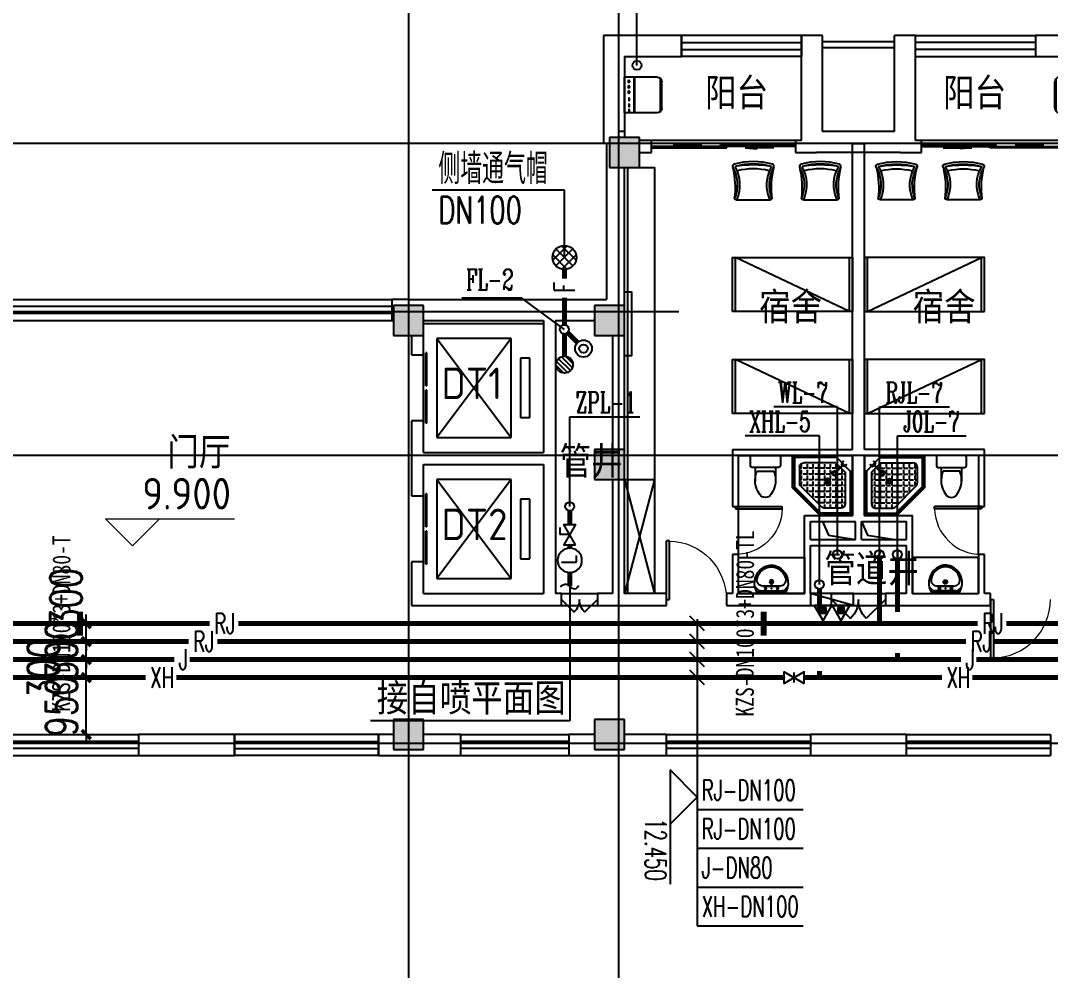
# Model space of a CAD drawing. Extents: x 0 to 2838408, y -923048 to 203859.
# Drawn here: x 2394753 to 2411917, y -624321 to -608495 of the extents above; entities that cross this region are included whole.
import ezdxf
from ezdxf.enums import TextEntityAlignment as Align

# ---------------------------------------------------------------- set-up
doc = ezdxf.new("R2010")
doc.units = 0
doc.header["$LTSCALE"] = 1000
doc.layers.add('A-ANNO-IDEN-LEVL', color=3, linetype='Continuous', lineweight=0)
doc.layers.add('A-ANNO-TXT', color=7, linetype='Continuous', lineweight=0, plot=False)
for name, color, linetype in [('A-Fixt', 81, 'Continuous'), ('CLAYER', 7, 'Continuous'), ('COLUMN', 9, 'Continuous'), ('DIM_喷淋', 3, 'Continuous'), ('DIM_废水', 3, 'Continuous'), ('DIM_污水', 3, 'Continuous'), ('DIM_消防', 3, 'Continuous'), ('DIM_热给水', 3, 'Continuous'), ('DIM_给水', 3, 'Continuous'), ('DOOR_FIRE', 4, 'Continuous'), ('DOTE', 8, 'Continuous'), ('E2-栏杆', 92, 'Continuous'), ('EQUIP_喷淋', 7, 'Continuous'), ('EQUIP_地漏', 7, 'Continuous'), ('EQUIP_污水', 7, 'Continuous'), ('EQUIP_灭火器', 7, 'Continuous'), ('EVALVE_喷淋', 7, 'Continuous'), ('EVTR', 2, 'Continuous'), ('PIPE-喷淋', 6, 'Continuous'), ('PIPE-废水', 31, 'Continuous'), ('PIPE-消防', 1, 'Continuous'), ('PIPE-热给水', 5, 'Continuous'), ('PIPE-给水', 3, 'Continuous'), ('PUB_HATCH', 8, 'Continuous'), ('PUB_TEXT', 7, 'Continuous'), ('TEXT_废水', 7, 'Continuous'), ('TEXT_消防', 7, 'Continuous'), ('TEXT_热给水', 7, 'Continuous'), ('TEXT_给水', 7, 'Continuous'), ('TWT_DIM', 3, 'Continuous'), ('TWT_ELEV', 3, 'Continuous'), ('TWT_LEAD', 3, 'Continuous'), ('VALVE_消防', 7, 'Continuous'), ('VPIPE-喷淋', 6, 'Continuous'), ('VPIPE-废水', 31, 'Continuous'), ('VPIPE-污水', 2, 'Continuous'), ('VPIPE-消防', 1, 'Continuous'), ('VPIPE-热给水', 5, 'Continuous'), ('VPIPE-给水', 3, 'Continuous'), ('WALL', 9, 'Continuous'), ('WINDOW', 4, 'Continuous'), ('WP_F', 1, 'Continuous'), ('XREF', 8, 'Continuous'), ('抗震支吊架', 2, 'Continuous'), ('洁具', 213, 'Continuous'), ('配景', 3, 'Continuous'), ('附件', 70, 'Continuous')]:
    doc.layers.add(name, color=color, linetype=linetype)
doc.styles.add('_TCH_DIM', font='SIMPLEX', dxfattribs={"bigfont": 'GBCBIG'})
doc.styles.add('_TCH_DIM_T3', font='SIMPLEX', dxfattribs={"width": 0.75, "bigfont": 'HZTXT'})
doc.styles.add('_TWT_DIM_ELE', font='SIMPLEX', dxfattribs={"width": 0.8, "height": 2.3, "bigfont": 'HZTXT'})
doc.styles.add('_TWT_PIPEDN', font='SIMPLEX', dxfattribs={"width": 0.8, "height": 2.3, "bigfont": 'HZTXT'})
doc.styles.add('_TWT_PIPETEXT', font='SIMPLEX', dxfattribs={"width": 0.8, "height": 2.3, "bigfont": 'HZTXT'})
doc.styles.add('_TWT_SERIAL', font='COMPLEX', dxfattribs={"width": 0.8, "height": 2.3, "bigfont": 'HZTXT'})
doc.styles.add('HZ', font='aaa等高度-单线.shx', dxfattribs={"width": 0.7, "height": 50, "bigfont": 'aaa-hztxt.shx'})
doc.styles.add('kzcad', font='', dxfattribs={"width": 0.8})
doc.styles.get("Standard").update_dxf_attribs({"font": 'geniso.shx', "bigfont": 'hztxt.shx'})
doc.styles.get('kzcad').set_extended_font_data('SimSun')
doc.dimstyles.new('_TWT_ARCH&&150', dxfattribs={"dimtxt": 525, "dimasz": 150, "dimexe": 375, "dimexo": 450, "dimgap": 150, "dimtad": 1, "dimdec": 0, "dimzin": 0, "dimdsep": 46, "dimtxsty": '_TCH_DIM_T3', "dimblk": 'ARCHTICK', "dimcen": 0.09, "dimclrt": 7, "dimazin": 2, "dimtfac": 1, "dimtdec": 0, "dimtix": 1, "dimtmove": 2, "dimatfit": 3, "dimfxl": 1, "dimtolj": 1, "dimtzin": 0, "dimarcsym": 0})

# ---------------------------------------------------------------- blocks, each defined once
blk = doc.blocks.new('$TwtSys$00000546')
h = blk.add_hatch()
h.set_pattern_fill('ANSI31', color=256, scale=200, style=0)
h.set_pattern_definition([(45, (-38543.802, -6670.83), (-17.67767, 17.67767), [])])
h.paths.add_polyline_path([(-65, 174), (65, 174), (65, 44), (-65, 44)])
for points in [[(0, 344), (-198, 0), (198, 0)], [(-65, 174), (65, 174), (65, 44), (-65, 44)]]:
    blk.add_lwpolyline(points, close=True)
blk = doc.blocks.new('A$C29581A72')
at = {"layer": '附件'}
blk.add_line((750, 200), (30, 0), dxfattribs=at)
blk.add_lwpolyline([(30, 200), (750, 200), (750, 0), (30, 0), (30, 200)], dxfattribs=at)
blk.add_solid([(750, 200), (30, 0), (750, 0), (750, 200)], dxfattribs=at)
at = {"layer": 'EQUIP_灭火器', "xscale": 0.75, "yscale": -0.75, "zscale": 0.75, "rotation": 180}
for p in [(241, 200), (539, 200)]:
    blk.add_blockref('$TwtSys$00000546', p, dxfattribs=at)
at = {"style": 'HZ', "flags": 1}
for tag in ['WHAT', 'SPEC', 'UNIT']:
    blk.add_attdef(tag, (375, 0), '', height=0.001, dxfattribs=at)
blk = doc.blocks.new('1F平面-CAD导入_dwg_Drawing4_t3_dwg_$plan$00001613-474159-1F-927810-1F')
at = {"layer": '洁具'}
for p, q in [((-30, 250), (-170, 250)), ((-200, 170), (-430, 170)), ((-260, -140), (-260, 140)), ((-200, -170), (-200, -220)), ((-170, -250), (-30, -250))]:
    blk.add_line(p, q, dxfattribs=at)
for points in [[(-200, 220), (-200, 170), (-200, -170), (-430, -170)], [(0, -220), (0, 220)]]:
    blk.add_lwpolyline(points, dxfattribs=at)
for centre, radius, start, end in [((-170, 220), 30, 90, 180), ((-30, 220), 30, 0, 90), ((-590, 0), 110, 123.4509, 236.5491), ((-413, -227), 398, 67.4505, 126.6381), ((-413, 227), 398, 233.3619, 292.5495), ((-170, -220), 30, 180, 270), ((-30, -220), 30, 270, 0)]:
    blk.add_arc(centre, radius, start, end, dxfattribs=at)
blk = doc.blocks.new('$lvtry$00000169')
at = {"color": 0}
for p, q in [((259, -36), (259, 0)), ((259, -36), (36, -259)), ((276, -120), (120, -276)), ((144, -151), (291, -298)), ((151, -144), (298, -291)), ((259, -24), (976, -24)), ((259, -36), (964, -36)), ((270, -213), (270, -143)), ((276, -120), (808, -120)), ((366, -213), (366, -143)), ((462, -213), (462, -143)), ((558, -213), (558, -143)), ((655, -213), (655, -143)), ((751, -213), (751, -143)), ((847, -213), (847, -143)), ((964, -36), (976, -24)), ((964, -36), (964, -525)), ((976, -24), (976, -530)), ((36, -259), (0, -259)), ((24, -259), (24, -976)), ((36, -259), (36, -964)), ((120, -276), (120, -808)), ((120, -309), (147, -309)), ((173, -309), (173, -239)), ((173, -309), (243, -309)), ((173, -405), (173, -335)), ((183, -213), (205, -213)), ((220, -213), (243, -213)), ((270, -213), (340, -213)), ((270, -263), (270, -239)), ((270, -405), (270, -335)), ((334, -309), (340, -309)), ((366, -213), (436, -213)), ((366, -309), (366, -239)), ((366, -309), (436, -309)), ((366, -405), (366, -335)), ((462, -213), (532, -213)), ((462, -309), (462, -239)), ((462, -309), (532, -309)), ((462, -405), (462, -335)), ((558, -213), (628, -213)), ((558, -309), (558, -239)), ((558, -309), (628, -309)), ((558, -405), (558, -335)), ((655, -213), (725, -213)), ((655, -309), (655, -239)), ((655, -309), (725, -309)), ((655, -405), (655, -335)), ((751, -213), (821, -213)), ((751, -309), (751, -239)), ((751, -309), (821, -309)), ((751, -405), (751, -335)), ((847, -213), (880, -213)), ((847, -309), (847, -239)), ((847, -309), (880, -309)), ((847, -405), (847, -335)), ((880, -192), (880, -460)), ((120, -405), (147, -405)), ((120, -501), (147, -501)), ((173, -405), (243, -405)), ((173, -501), (173, -431)), ((173, -501), (243, -501)), ((270, -405), (340, -405)), ((270, -501), (270, -431)), ((270, -501), (340, -501)), ((366, -405), (379, -405)), ((366, -501), (366, -431)), ((366, -501), (436, -501)), ((462, -405), (532, -405)), ((462, -501), (462, -431)), ((462, -501), (532, -501)), ((859, -511), (511, -859)), ((558, -405), (628, -405)), ((558, -501), (558, -431)), ((558, -501), (628, -501)), ((655, -405), (725, -405)), ((655, -501), (655, -431)), ((655, -501), (725, -501)), ((751, -405), (821, -405)), ((751, -501), (751, -431)), ((751, -501), (821, -501)), ((847, -405), (880, -405)), ((847, -501), (847, -431)), ((847, -501), (867, -501)), ((120, -598), (147, -598)), ((173, -598), (173, -528)), ((173, -598), (243, -598)), ((173, -694), (173, -624)), ((270, -598), (270, -528)), ((270, -598), (340, -598)), ((270, -694), (270, -624)), ((366, -598), (366, -528)), ((366, -598), (436, -598)), ((366, -694), (366, -624)), ((462, -598), (462, -528)), ((462, -598), (532, -598)), ((462, -694), (462, -624)), ((964, -525), (525, -964)), ((976, -530), (530, -976)), ((558, -598), (558, -528)), ((558, -598), (628, -598)), ((558, -694), (558, -624)), ((655, -598), (655, -528)), ((655, -598), (725, -598)), ((655, -694), (655, -624)), ((751, -598), (751, -528)), ((751, -598), (773, -598)), ((964, -525), (976, -530)), ((120, -694), (147, -694)), ((120, -790), (147, -790)), ((173, -694), (243, -694)), ((173, -790), (173, -720)), ((173, -790), (243, -790)), ((173, -878), (173, -816)), ((270, -694), (340, -694)), ((270, -790), (270, -720)), ((270, -790), (340, -790)), ((270, -880), (270, -816)), ((366, -694), (436, -694)), ((366, -790), (366, -720)), ((366, -790), (436, -790)), ((366, -880), (366, -816)), ((462, -694), (532, -694)), ((462, -790), (462, -720)), ((462, -790), (532, -790)), ((462, -880), (462, -816)), ((558, -694), (628, -694)), ((558, -790), (558, -720)), ((558, -790), (580, -790)), ((655, -694), (676, -694)), ((36, -964), (24, -976)), ((24, -976), (530, -976)), ((36, -964), (525, -964)), ((192, -880), (460, -880)), ((525, -964), (530, -976))]:
    blk.add_line(p, q, dxfattribs=at)
blk.add_lwpolyline([(0, 0), (0, -1000), (540, -1000), (1000, -540), (1000, 0)], close=True)
for points in [[(0, 0), (0, -1000)], [(0, 0), (1000, 0)], [(1000, 0), (1000, -540)], [(136, -190), (148, -178), (132, -162), (121, -174)], [(190, -136), (178, -148), (162, -132), (174, -121)], [(1000, -540), (540, -1000)], [(0, -1000), (540, -1000)]]:
    blk.add_lwpolyline(points, close=True, dxfattribs=at)
for radius in [43.8, 31.1]:
    blk.add_circle((416, -428), radius, dxfattribs=at)
for centre, radius, start, end in [((808, -192), 72, 0, 90), ((296, -296), 40.6, 142.583, 128.4197), ((296, -296), 28.6, 145.828, 125.6599), ((808, -460), 72, 315, 0), ((192, -808), 72, 180, 270), ((460, -808), 72, 270, 315)]:
    blk.add_arc(centre, radius, start, end, dxfattribs=at)
for p in [(103, -156, 0), (156, -102, 0), (416, -428, 0)]:
    blk.add_point(p, dxfattribs=at)
blk = doc.blocks.new('$lvtry$00000178')
at = {"color": 0}
for p, q in [((-238, 0), (238, 0)), ((-214, -36), (-272, -91)), ((-180, -23), (180, -23)), ((-142, -105), (140, -105)), ((140, -105), (-142, -105)), ((216, -37), (268, -91))]:
    blk.add_line(p, q, dxfattribs=at)
blk.add_lwpolyline([(-104, -430, 0.224698), (110, -425, 0.348046), (269, -79), (239, 0), (-241, 0), (-271, -79, 0.356844)], format="xyb", close=True, dxfattribs=at)
for centre, radius in [((-100, -65), 16.3), ((1, -172), 31.6), ((100, -65), 16.3)]:
    blk.add_circle(centre, radius, dxfattribs=at)
at = {"color": 0, "lineweight": 13}
blk.add_circle((1, -172), 23, dxfattribs=at)
at = {"color": 0}
for centre, radius, start, end in [((-142, -205), 100, 90, 190.5602), ((-180, -73), 50, 90, 133.181), ((140, -205), 100, 349.4398, 90), ((180, -73), 50, 44.5607, 90), ((-1, -179), 243, 190.5602, 349.4398)]:
    blk.add_arc(centre, radius, start, end, dxfattribs=at)
for p in [(0, -65), (1, -172)]:
    blk.add_point(p, dxfattribs=at)
blk = doc.blocks.new('A$C70365C93')
at = {"layer": '洁具'}
blk.add_lwpolyline([(-1900, 2300), (-1900, 1700), (-800, 1700), (-800, 2300)], close=True, dxfattribs=at)
blk.add_blockref('$lvtry$00000178', (-1350, 2280), dxfattribs=at)
at = {"layer": '洁具', "rotation": 180}
blk.add_blockref('$lvtry$00000169', (0, 0), dxfattribs=at)
at = {"layer": '洁具', "extrusion": (0, 0, -1), "xscale": -1, "zscale": -1, "rotation": 90}
blk.add_blockref('1F平面-CAD导入_dwg_Drawing4_t3_dwg_$plan$00001613-474159-1F-927810-1F', (1450, 0), dxfattribs=at)
blk = doc.blocks.new('单人床')
at = {"layer": 'A-Fixt'}
for p, q in [((47774, 13973), (48674, 13973)), ((47774, 12073), (48674, 13973)), ((47774, 12073), (48674, 12073))]:
    blk.add_line(p, q, dxfattribs=at)
blk.add_lwpolyline([(47774, 14023), (48674, 14023), (48674, 12023), (47774, 12023), (47774, 14023)], dxfattribs=at)
blk = doc.blocks.new('CH_AP01')
for p, q in [((-311, 17), (-275, 0)), ((-275, 0), (275, 0)), ((275, 0), (311, 17))]:
    blk.add_line(p, q)
for centre, radius, start, end in [((-307, 555), 37.8, 100.1859, 202.8359), ((-1658, 202), 1360, 352.1659, 14.4283), ((-824, 250), 563, 335.5038, 31.0903), ((0, -579), 1213, 74.7104, 105.2896), ((0, -579), 1173, 75.0287, 104.9713), ((0, -1278), 1857, 80.611, 99.389), ((-824, 250), 603, 335.5038, 30.2691), ((824, 250), 603, 149.7309, 204.4962), ((824, 250), 563, 148.9097, 204.4962), ((1658, 202), 1360, 165.5717, 187.8341), ((307, 555), 37.8, 337.1641, 79.8141), ((0, -579), 1093, 75.8767, 104.1233)]:
    blk.add_arc(centre, radius, start, end)
blk = doc.blocks.new('A$C61295E98')
at = {"color": 3}
for p, q in [((544, 598), (0, 598)), ((0, 598), (0, 0)), ((161, 598), (161, 0)), ((170, 0), (170, 598)), ((603, 572), (603, 26)), ((624, 518), (624, 80)), ((544, 0), (0, 0))]:
    blk.add_line(p, q, dxfattribs=at)
for points in [[(82, 540), (75, 540), (75, 577), (82, 577)], [(82, 453), (75, 453), (75, 490), (82, 490)], [(82, 353), (75, 353), (75, 389), (82, 389)]]:
    blk.add_lwpolyline(points, close=True, dxfattribs=at)
for centre in [(74, 250), (74, 164), (74, 71)]:
    blk.add_circle(centre, 15.7, dxfattribs=at)
for centre, start, end in [((544, 518), 360, 90), ((544, 80), 270, 0)]:
    blk.add_arc(centre, 80, start, end, dxfattribs=at)
blk = doc.blocks.new('宿舍')
at = {"layer": 'A-Fixt'}
for p, q in [((47854, 13802), (48354, 15702)), ((48354, 13802), (47854, 15702)), ((47854, 13802), (48354, 13802))]:
    blk.add_line(p, q, dxfattribs=at)
for points in [[(47854, 8602), (48354, 8602), (48354, 15702), (47854, 15702)], [(47854, 10676), (47970, 10676), (47970, 11743), (47854, 11743)]]:
    blk.add_lwpolyline(points, close=True, dxfattribs=at)
at = {"xscale": -1, "rotation": 90}
for p in [(63677, 60475), (63677, 58775)]:
    blk.add_blockref('单人床', p, dxfattribs=at)
at = {"layer": 'A-Fixt', "xscale": -1, "rotation": 180}
for p in [(50002, 9140), (51117, 9140)]:
    blk.add_blockref('CH_AP01', p, dxfattribs=at)
at = {"layer": '配景', "color": 252}
blk.add_blockref('A$C61295E98', (47854, 7097), dxfattribs=at)
blk = doc.blocks.new('$WINLIB2D$00000001')
at = {"color": 0}
for points in [[(-0.5, 0.5), (-0.5, -0.5)], [(-0.5, 0.5), (0.5, 0.5)], [(0.5, -0.5), (0.5, 0.5)], [(0.5, 0.1667), (-0.5, 0.1667)], [(0.5, -0.1667), (-0.5, -0.1667)], [(-0.5, -0.5), (0.5, -0.5)]]:
    blk.add_lwpolyline(points, dxfattribs=at)
blk = doc.blocks.new('$DorLib2D$00000131')
at = {"color": 0, "linetype": 'Continuous'}
for p, q in [((0.15, 0.125), (0.2319, 0.1973)), ((0.2319, 0.1973), (0.2319, 0.125)), ((-0.5, 0.125), (-0.5, 0)), ((0.0192, 0.125), (-0.5, 0.125)), ((0.0192, 0), (0.0192, 0.125)), ((0.35, 0.125), (0.15, 0.125)), ((-0.5, 0), (0.0192, 0)), ((-0.024, 0), (0.5, 0)), ((-0.024, -0.125), (-0.024, 0)), ((0.5, 0), (0.5, -0.125)), ((-0.35, -0.125), (-0.15, -0.125)), ((-0.2319, -0.1973), (-0.2319, -0.125)), ((-0.15, -0.125), (-0.2319, -0.1973)), ((0.5, -0.125), (-0.024, -0.125))]:
    blk.add_line(p, q, dxfattribs=at)
blk = doc.blocks.new('$DorLib2D$00000116')
at = {"color": 0}
for p, q in [((-0.5, 0), (-0.146, 0.354)), ((0.5, 0), (0.146, 0.354))]:
    blk.add_line(p, q, dxfattribs=at)
for centre, start, end in [((-0.5, 0), 0, 45), ((0.5, 0), 135, 180)]:
    blk.add_arc(centre, 0.5, start, end, dxfattribs=at)
blk = doc.blocks.new('$DORLIB2D$00000127')
at = {"color": 0}
for points in [[(-0.533, 0.795), (-0.533, 0.69)], [(-0.033, 0.795), (-0.533, 0.795)], [(-0.033, 0.795), (-0.033, 0.69)], [(0.533, 0.795), (0.033, 0.795)], [(0.033, 0.795), (0.033, 0.69)], [(0.533, 0.795), (0.533, 0.69)], [(-0.033, 0.69), (-0.533, 0.69)], [(0.533, 0.69), (0.033, 0.69)], [(0.5, 0.5), (-0.5, 0.5)]]:
    blk.add_lwpolyline(points, dxfattribs=at)
blk = doc.blocks.new('$DorLib2D$00000001')
for p, q in [((0.45, 0.975), (0.5, 0.975)), ((0.45, 0), (0.45, 0.975)), ((0.5, 0), (0.5, 0.975)), ((0.5, 0), (0.45, 0))]:
    blk.add_line(p, q)
at = {"lineweight": 13}
blk.add_arc((0.475, 0), 0.975, 91.4693, 180, dxfattribs=at)
blk = doc.blocks.new('4F1')
at = {"layer": 'PUB_HATCH'}
for points in [[(2405066.7, -610441.3), (2404566.7, -610441.3), (2404566.7, -610941.3), (2405066.7, -610941.3)], [(2401466.7, -613241.3), (2400966.7, -613241.3), (2400966.7, -613741.3), (2401466.7, -613741.3)], [(2404816.7, -613241.3), (2404316.7, -613241.3), (2404316.7, -613741.3), (2404816.7, -613741.3)], [(2404816.7, -615641.3), (2404316.7, -615641.3), (2404316.7, -616141.3), (2404816.7, -616141.3)], [(2401466.7, -620141.3), (2400966.7, -620141.3), (2400966.7, -620641.3), (2401466.7, -620641.3)], [(2404816.7, -620141.3), (2404316.7, -620141.3), (2404316.7, -620641.3), (2404816.7, -620641.3)]]:
    blk.add_hatch(color=256, dxfattribs=at).paths.add_polyline_path(points)
blk.add_line((2401466.7, -613541.3), (2403466.7, -613541.3))
for points in [[(2408116.7, -616841.3), (2408220.3, -617071.5), (2408666.7, -617141.3)], [(2408766.7, -616841.3), (2408870.3, -617071.5), (2409316.7, -617141.3)]]:
    blk.add_lwpolyline(points)
at = {"layer": 'A-ANNO-IDEN-LEVL'}
for p, q in [((2396618.7, -617247.8), (2396168.7, -616797.8)), ((2396168.7, -616797.8), (2398319.6, -616797.8)), ((2396618.7, -617247.8), (2397068.7, -616797.8))]:
    blk.add_line(p, q, dxfattribs=at)
at = {"layer": 'COLUMN'}
for p, q in [((2405066.7, -610441.3), (2404566.7, -610441.3)), ((2404566.7, -610441.3), (2404566.7, -610941.3)), ((2405066.7, -610941.3), (2405066.7, -610441.3)), ((2404566.7, -610941.3), (2405066.7, -610941.3)), ((2401466.7, -613241.3), (2400966.7, -613241.3)), ((2400966.7, -613241.3), (2400966.7, -613741.3)), ((2401466.7, -613741.3), (2401466.7, -613241.3)), ((2404816.7, -613241.3), (2404316.7, -613241.3)), ((2404316.7, -613241.3), (2404316.7, -613741.3)), ((2404816.7, -613741.3), (2404816.7, -613241.3)), ((2400966.7, -613741.3), (2401466.7, -613741.3)), ((2404316.7, -613741.3), (2404816.7, -613741.3)), ((2404816.7, -615641.3), (2404316.7, -615641.3)), ((2404316.7, -615641.3), (2404316.7, -616141.3)), ((2404816.7, -616141.3), (2404816.7, -615641.3)), ((2404316.7, -616141.3), (2404816.7, -616141.3)), ((2401466.7, -620141.3), (2400966.7, -620141.3)), ((2400966.7, -620141.3), (2400966.7, -620641.3)), ((2401466.7, -620641.3), (2401466.7, -620141.3)), ((2404816.7, -620141.3), (2404316.7, -620141.3)), ((2404316.7, -620141.3), (2404316.7, -620641.3)), ((2404816.7, -620641.3), (2404816.7, -620141.3)), ((2400966.7, -620641.3), (2401466.7, -620641.3)), ((2404316.7, -620641.3), (2404816.7, -620641.3))]:
    blk.add_line(p, q, dxfattribs=at)
at = {"layer": 'DOOR_FIRE'}
for p, q in [((2403766.7, -618041.3), (2404366.7, -618041.3)), ((2408266.7, -618041.3), (2409166.7, -618041.3)), ((2403766.7, -618241.3), (2404366.7, -618241.3)), ((2408266.7, -618241.3), (2409166.7, -618241.3))]:
    blk.add_line(p, q, dxfattribs=at)
at = {"layer": 'DOTE'}
for p, q in [((2401216.7, -606941.3), (2401216.7, -690141.3)), ((2404716.7, -606941.3), (2404716.7, -690141.3)), ((2453916.7, -610541.3), (2343216.7, -610541.3)), ((2453916.7, -610541.3), (2343216.7, -610541.3)), ((2392758.5, -613341.3), (2405723.1, -613341.3)), ((2453916.7, -615741.3), (2343216.7, -615741.3)), ((2453916.7, -620541.3), (2343216.7, -620541.3))]:
    blk.add_line(p, q, dxfattribs=at)
at = {"layer": 'E2-栏杆'}
for points in [[(2408116.7, -608841.3), (2409316.7, -608841.3)], [(2408116.7, -608941.3), (2409316.7, -608941.3)]]:
    blk.add_lwpolyline(points, dxfattribs=at)
at = {"layer": 'EVTR'}
for p, q in [((2402931.7, -613791.3), (2401691.7, -613791.3)), ((2401691.7, -613791.3), (2401691.7, -615441.3)), ((2402931.7, -613791.3), (2401691.7, -615441.3)), ((2401691.7, -613791.3), (2402931.7, -615441.3)), ((2402931.7, -615441.3), (2402931.7, -613791.3)), ((2403241.7, -614121.3), (2403086.7, -614121.3)), ((2403086.7, -614121.3), (2403086.7, -615111.3)), ((2403241.7, -615111.3), (2403241.7, -614121.3)), ((2403086.7, -615111.3), (2403241.7, -615111.3)), ((2401691.7, -615441.3), (2402931.7, -615441.3)), ((2402931.7, -616141.3), (2401691.7, -616141.3)), ((2401691.7, -616141.3), (2401691.7, -617791.3)), ((2402931.7, -616141.3), (2401691.7, -617791.3)), ((2401691.7, -616141.3), (2402931.7, -617791.3)), ((2402931.7, -617791.3), (2402931.7, -616141.3)), ((2403241.7, -616471.3), (2403086.7, -616471.3)), ((2403086.7, -616471.3), (2403086.7, -617461.3)), ((2403241.7, -617461.3), (2403241.7, -616471.3)), ((2403086.7, -617461.3), (2403241.7, -617461.3)), ((2401691.7, -617791.3), (2402931.7, -617791.3))]:
    blk.add_line(p, q, dxfattribs=at)
at = {"layer": 'WALL'}
for p, q in [((2405766.7, -608741.3), (2404466.7, -608741.3)), ((2404466.7, -608741.3), (2404466.7, -610541.3)), ((2405766.7, -609091.3), (2405766.7, -608741.3)), ((2408116.7, -608741.3), (2407766.7, -608741.3)), ((2407766.7, -608741.3), (2407766.7, -609091.3)), ((2408116.7, -610341.3), (2408116.7, -608741.3)), ((2409316.7, -610341.3), (2409316.7, -608741.3)), ((2409666.7, -608741.3), (2409316.7, -608741.3)), ((2409666.7, -609091.3), (2409666.7, -608741.3)), ((2412716.7, -608741.3), (2411666.7, -608741.3)), ((2411666.7, -608741.3), (2411666.7, -609091.3)), ((2404816.7, -609091.3), (2405766.7, -609091.3)), ((2404816.7, -609091.3), (2404816.7, -610441.3)), ((2407766.7, -610491.3), (2407766.7, -609091.3)), ((2409666.7, -610491.3), (2409666.7, -609091.3)), ((2411666.7, -609091.3), (2412616.7, -609091.3)), ((2404816.7, -610341.3), (2404716.7, -610341.3)), ((2404716.7, -610341.3), (2404716.7, -610441.3)), ((2405266.7, -610491.3), (2405066.7, -610491.3)), ((2405266.7, -610691.3), (2405266.7, -610491.3)), ((2407766.7, -610491.3), (2407666.7, -610491.3)), ((2407666.7, -610491.3), (2407666.7, -610691.3)), ((2409316.7, -610341.3), (2408116.7, -610341.3)), ((2409766.7, -610491.3), (2409666.7, -610491.3)), ((2409766.7, -610691.3), (2409766.7, -610491.3)), ((2404516.7, -610541.3), (2404516.7, -613141.3)), ((2404666.7, -610541.3), (2404666.7, -610541.3)), ((2404691.7, -610541.3), (2404691.7, -610541.3)), ((2404716.7, -610541.3), (2404716.7, -610541.3)), ((2408616.7, -615641.3), (2408616.7, -610541.3)), ((2408616.7, -610541.3), (2408816.7, -610541.3)), ((2408816.7, -615641.3), (2408816.7, -610541.3)), ((2405066.7, -610691.3), (2405266.7, -610691.3)), ((2407666.7, -610691.3), (2408016.7, -610691.3)), ((2409416.7, -610691.3), (2408016.7, -610691.3)), ((2409416.7, -610691.3), (2409766.7, -610691.3)), ((2404866.7, -610941.3), (2404866.7, -613341.3)), ((2401216.7, -613141.3), (2400941.7, -613141.3)), ((2400941.7, -613141.3), (2400941.7, -613491.3)), ((2401216.7, -613141.3), (2403566.7, -613141.3)), ((2403566.7, -613141.3), (2404516.7, -613141.3)), ((2404866.7, -613341.3), (2404866.7, -615891.3)), ((2400941.7, -613491.3), (2400966.7, -613491.3)), ((2401466.7, -613491.3), (2403466.7, -613491.3)), ((2403466.7, -613491.3), (2403466.7, -615691.3)), ((2403666.7, -613491.3), (2404316.7, -613491.3)), ((2403666.7, -613491.3), (2403666.7, -615791.3)), ((2401266.7, -613741.3), (2401266.7, -614066.3)), ((2401466.7, -614066.3), (2401466.7, -613741.3)), ((2404616.7, -613741.3), (2404616.7, -615641.3)), ((2401266.7, -614066.3), (2401466.7, -614066.3)), ((2401466.7, -615166.3), (2401266.7, -615166.3)), ((2401266.7, -615166.3), (2401266.7, -615791.3)), ((2401466.7, -615691.3), (2401466.7, -615166.3)), ((2406616.7, -615641.3), (2408616.7, -615641.3)), ((2406616.7, -615641.3), (2406616.7, -616591.3)), ((2410816.7, -615641.3), (2408816.7, -615641.3)), ((2410816.7, -616591.3), (2410816.7, -615641.3)), ((2401266.7, -615791.3), (2401266.7, -616416.3)), ((2401466.7, -615691.3), (2403466.7, -615691.3)), ((2403666.7, -615791.3), (2403666.7, -618041.3)), ((2406716.7, -615741.3), (2408616.7, -615741.3)), ((2406716.7, -616591.3), (2406716.7, -615741.3)), ((2408616.7, -616741.3), (2408616.7, -615741.3)), ((2408816.7, -616741.3), (2408816.7, -615741.3)), ((2410716.7, -615741.3), (2408816.7, -615741.3)), ((2410716.7, -615741.3), (2410716.7, -616591.3)), ((2401466.7, -616416.3), (2401466.7, -615891.3)), ((2401466.7, -615891.3), (2403466.7, -615891.3)), ((2403466.7, -615891.3), (2403466.7, -618041.3)), ((2404866.7, -615891.3), (2404866.7, -618041.3)), ((2404616.7, -616141.3), (2404616.7, -618041.3)), ((2401266.7, -616416.3), (2401466.7, -616416.3)), ((2406616.7, -616591.3), (2406716.7, -616591.3)), ((2410716.7, -616591.3), (2410816.7, -616591.3)), ((2407816.7, -616741.3), (2408616.7, -616741.3)), ((2407816.7, -617241.3), (2407816.7, -616741.3)), ((2407916.7, -616841.3), (2408666.7, -616841.3)), ((2407916.7, -617141.3), (2407916.7, -616841.3)), ((2408666.7, -617141.3), (2408666.7, -616841.3)), ((2408766.7, -616841.3), (2409516.7, -616841.3)), ((2408766.7, -617141.3), (2408766.7, -616841.3)), ((2408816.7, -616741.3), (2409616.7, -616741.3)), ((2409516.7, -617141.3), (2409516.7, -616841.3)), ((2409616.7, -617241.3), (2409616.7, -616741.3)), ((2407916.7, -617141.3), (2408666.7, -617141.3)), ((2408766.7, -617141.3), (2409516.7, -617141.3)), ((2407816.7, -618041.3), (2407816.7, -617241.3)), ((2407916.7, -617241.3), (2408716.7, -617241.3)), ((2407916.7, -618041.3), (2407916.7, -617241.3)), ((2408716.7, -617241.3), (2409516.7, -617241.3)), ((2409516.7, -618041.3), (2409516.7, -617241.3)), ((2409616.7, -618041.3), (2409616.7, -617241.3)), ((2401466.7, -617516.3), (2401266.7, -617516.3)), ((2401266.7, -617516.3), (2401266.7, -618241.3)), ((2401466.7, -618041.3), (2401466.7, -617516.3)), ((2406716.7, -617391.3), (2406616.7, -617391.3)), ((2406616.7, -617391.3), (2406616.7, -618041.3)), ((2406716.7, -618041.3), (2406716.7, -617391.3)), ((2410816.7, -617391.3), (2410716.7, -617391.3)), ((2410716.7, -617391.3), (2410716.7, -618041.3)), ((2410816.7, -618041.3), (2410816.7, -617391.3)), ((2401466.7, -618041.3), (2403466.7, -618041.3)), ((2403766.7, -618041.3), (2403666.7, -618041.3)), ((2403766.7, -618241.3), (2403766.7, -618041.3)), ((2404616.7, -618041.3), (2404366.7, -618041.3)), ((2404366.7, -618041.3), (2404366.7, -618241.3)), ((2405516.7, -618041.3), (2404866.7, -618041.3)), ((2405516.7, -618241.3), (2405516.7, -618041.3)), ((2406616.7, -618041.3), (2406516.7, -618041.3)), ((2406516.7, -618041.3), (2406516.7, -618241.3)), ((2406716.7, -618041.3), (2407816.7, -618041.3)), ((2408266.7, -618041.3), (2407916.7, -618041.3)), ((2408266.7, -618241.3), (2408266.7, -618041.3)), ((2409516.7, -618041.3), (2409166.7, -618041.3)), ((2409166.7, -618041.3), (2409166.7, -618241.3)), ((2409616.7, -618041.3), (2410716.7, -618041.3)), ((2410916.7, -618041.3), (2410816.7, -618041.3)), ((2410916.7, -618241.3), (2410916.7, -618041.3)), ((2401266.7, -618241.3), (2403566.7, -618241.3)), ((2403566.7, -618241.3), (2403766.7, -618241.3)), ((2404366.7, -618241.3), (2404716.7, -618241.3)), ((2404716.7, -618241.3), (2405516.7, -618241.3)), ((2406516.7, -618241.3), (2406616.7, -618241.3)), ((2406616.7, -618241.3), (2407816.7, -618241.3)), ((2407816.7, -618241.3), (2408266.7, -618241.3)), ((2409166.7, -618241.3), (2409616.7, -618241.3)), ((2409616.7, -618241.3), (2410816.7, -618241.3)), ((2410816.7, -618241.3), (2410916.7, -618241.3)), ((2398316.7, -620391.3), (2396716.7, -620391.3)), ((2396716.7, -620391.3), (2396716.7, -620741.3)), ((2398316.7, -620741.3), (2398316.7, -620391.3)), ((2400966.7, -620391.3), (2400716.7, -620391.3)), ((2400716.7, -620391.3), (2400716.7, -620741.3)), ((2402091.7, -620391.3), (2401466.7, -620391.3)), ((2402091.7, -620741.3), (2402091.7, -620391.3)), ((2404316.7, -620391.3), (2403891.7, -620391.3)), ((2403891.7, -620391.3), (2403891.7, -620741.3)), ((2405516.7, -620391.3), (2404816.7, -620391.3)), ((2405516.7, -620741.3), (2405516.7, -620391.3)), ((2409516.7, -620391.3), (2407916.7, -620391.3)), ((2407916.7, -620391.3), (2407916.7, -620741.3)), ((2409516.7, -620741.3), (2409516.7, -620391.3)), ((2396716.7, -620741.3), (2398316.7, -620741.3)), ((2400716.7, -620741.3), (2401216.7, -620741.3)), ((2401216.7, -620741.3), (2402091.7, -620741.3)), ((2403891.7, -620741.3), (2404566.7, -620741.3)), ((2404566.7, -620741.3), (2405516.7, -620741.3)), ((2407916.7, -620741.3), (2409516.7, -620741.3))]:
    blk.add_line(p, q, dxfattribs=at)
at = {"layer": 'WINDOW'}
for p, q in [((2407666.7, -610491.3), (2405266.7, -610491.3)), ((2412166.7, -610491.3), (2409766.7, -610491.3)), ((2406716.7, -617391.3), (2406716.7, -616591.3)), ((2410716.7, -617391.3), (2410716.7, -616591.3))]:
    blk.add_line(p, q, dxfattribs=at)
at = {"xscale": -1, "rotation": 180}
for name, p in [('宿舍', (2356962.9, -602339.6)), ('A$C70365C93', (2408616.7, -615741.3))]:
    blk.add_blockref(name, p, dxfattribs=at)
at = {"rotation": 180}
for name, p in [('宿舍', (2460470.6, -602339.6)), ('A$C70365C93', (2408816.7, -615741.3))]:
    blk.add_blockref(name, p, dxfattribs=at)
at = {"layer": 'DOOR_FIRE', "zscale": 200}
for p, xscale, yscale in [((2404066.7, -618141.3), 600, -600), ((2408716.7, -618141.3), 900, -900)]:
    blk.add_blockref('$DorLib2D$00000116', p, dxfattribs=dict(at, xscale=xscale, yscale=yscale))
at = {"layer": 'WINDOW'}
for name, p, xscale, yscale, zscale, rotation in [('$WINLIB2D$00000001', (2406766.7, -608916.3), 2000, 350, 2000, 180), ('$WINLIB2D$00000001', (2410666.7, -608916.3), -2000, 350, -2000, 180), ('$DorLib2D$00000131', (2406466.7, -610591.3), 2400, -200, 2400, 180), ('$DorLib2D$00000131', (2410966.7, -610591.3), -2400, -200, -2400, 180), ('$DORLIB2D$00000127', (2401366.7, -614616.3), 1100, 200, 1100, 270), ('$DORLIB2D$00000127', (2401366.7, -616966.3), 1100, 200, 1100, 270), ('$DorLib2D$00000001', (2406666.7, -616991.3), 800, -800, 800, 90), ('$DorLib2D$00000001', (2410766.7, -616991.3), 800, 800, 800, 90)]:
    blk.add_blockref(name, p, dxfattribs=dict(at, xscale=xscale, yscale=yscale, zscale=zscale, rotation=rotation))
for name, p, xscale, yscale, zscale in [('$WINLIB2D$00000001', (2397454.2, -613316.3), 6975, -350, 6975), ('$DorLib2D$00000001', (2406016.7, -618141.3), -1000, 1000, -1000), ('$DorLib2D$00000001', (2411416.7, -618141.3), -1000, -1000, -1000), ('$WINLIB2D$00000001', (2395516.7, -620566.3), 2400, -350, 2400), ('$WINLIB2D$00000001', (2399516.7, -620566.3), -2400, -350, -2400), ('$WINLIB2D$00000001', (2402991.7, -620566.3), 1800, -350, 1800), ('$WINLIB2D$00000001', (2406716.7, -620566.3), 2400, -350, 2400), ('$WINLIB2D$00000001', (2410716.7, -620566.3), 2400, -350, 2400)]:
    blk.add_blockref(name, p, dxfattribs=dict(at, xscale=xscale, yscale=yscale, zscale=zscale))
at = {"layer": 'A-ANNO-TXT', "color": 7}
blk.add_text('9.900', height=525, dxfattribs=at).set_placement((2396780.6, -616640.3))
at = {"layer": 'CLAYER'}
for s, p in [('管井', (2403736.7, -616113.2)), ('管道井', (2408149.1, -617904.3))]:
    blk.add_text(s, height=525, dxfattribs=at).set_placement(p)
at = {"layer": 'PUB_TEXT'}
for s, p in [('阳台', (2406162.1, -609973.2)), ('阳台', (2410129.2, -609973.2)), ('宿舍', (2407062.1, -613541)), ('宿舍', (2409620.8, -613541)), ('DT1', (2401767.8, -614802.4)), ('门厅', (2397200.2, -615958.9)), ('DT2', (2401767.8, -617152.4))]:
    blk.add_text(s, height=525, dxfattribs=at).set_placement(p)
blk = doc.blocks.new('_ArchTick')
at = {"color": 0, "linetype": 'ByBlock', "const_width": 0.4}
blk.add_lwpolyline([(-0.5, -0.5), (0.5, 0.5)], dxfattribs=at)
blk = doc.blocks.new('*D3005')
at = {"layer": 'Defpoints', "color": 0, "linetype": 'ByBlock', "transparency": 16777216}
for p in [(2395658, -618541), (2395846, -618541), (2395658, -618841)]:
    blk.add_point(p, dxfattribs=at)
at = {"layer": 'TWT_DIM', "color": 0, "linetype": 'ByBlock', "lineweight": -2, "transparency": 16777216}
for p, q in [((2395846, -618541), (2395846, -618391)), ((2395846, -618841), (2395846, -618541)), ((2396108, -618541), (2396221, -618541)), ((2395846, -618841), (2395846, -618991)), ((2396108, -618841), (2396221, -618841))]:
    blk.add_line(p, q, dxfattribs=at)
at = {"layer": 'TWT_DIM', "color": 0, "linetype": 'ByBlock', "lineweight": -2, "transparency": 16777216, "xscale": 150, "yscale": 150, "zscale": 150}
for p, rotation in [((2395846, -618541), 270), ((2395846, -618841), 90)]:
    blk.add_blockref('_ArchTick', p, dxfattribs=dict(at, rotation=rotation))
at = {"layer": 'TWT_DIM', "color": 7, "linetype": 'ByBlock', "transparency": 16777216, "insert": (2395509, -618121), "char_height": 525, "attachment_point": 5, "rotation": 90, "style": '_TCH_DIM_T3'}
blk.add_mtext('\\A1;300', dxfattribs=at)
blk = doc.blocks.new('*D3006')
at = {"layer": 'Defpoints', "color": 0, "linetype": 'ByBlock', "transparency": 16777216}
for p in [(2395658, -618841), (2395846, -618841), (2395658, -619141)]:
    blk.add_point(p, dxfattribs=at)
at = {"layer": 'TWT_DIM', "color": 0, "linetype": 'ByBlock', "lineweight": -2, "transparency": 16777216}
for p, q in [((2395846, -618841), (2395846, -618691)), ((2395846, -619141), (2395846, -618841)), ((2396108, -618841), (2396221, -618841)), ((2395846, -619141), (2395846, -619291)), ((2396108, -619141), (2396221, -619141))]:
    blk.add_line(p, q, dxfattribs=at)
at = {"layer": 'TWT_DIM', "color": 0, "linetype": 'ByBlock', "lineweight": -2, "transparency": 16777216, "xscale": 150, "yscale": 150, "zscale": 150}
for p, rotation in [((2395846, -618841), 270), ((2395846, -619141), 90)]:
    blk.add_blockref('_ArchTick', p, dxfattribs=dict(at, rotation=rotation))
at = {"layer": 'TWT_DIM', "color": 7, "linetype": 'ByBlock', "transparency": 16777216, "insert": (2395434, -618991), "char_height": 525, "attachment_point": 5, "rotation": 90, "style": '_TCH_DIM_T3'}
blk.add_mtext('\\A1;300', dxfattribs=at)
blk = doc.blocks.new('*D3007')
at = {"layer": 'Defpoints', "color": 0, "linetype": 'ByBlock', "transparency": 16777216}
for p in [(2395658, -619141), (2395846, -619141), (2395658, -619441)]:
    blk.add_point(p, dxfattribs=at)
at = {"layer": 'TWT_DIM', "color": 0, "linetype": 'ByBlock', "lineweight": -2, "transparency": 16777216}
for p, q in [((2395846, -619441), (2395846, -619141)), ((2396108, -619141), (2396221, -619141)), ((2396108, -619441), (2396221, -619441))]:
    blk.add_line(p, q, dxfattribs=at)
at = {"layer": 'TWT_DIM', "color": 0, "linetype": 'ByBlock', "lineweight": -2, "transparency": 16777216, "xscale": 150, "yscale": 150, "zscale": 150}
for p, rotation in [((2395846, -619141), 90), ((2395846, -619441), 270)]:
    blk.add_blockref('_ArchTick', p, dxfattribs=dict(at, rotation=rotation))
at = {"layer": 'TWT_DIM', "color": 7, "linetype": 'ByBlock', "transparency": 16777216, "insert": (2395134, -619291), "char_height": 525, "attachment_point": 5, "rotation": 90, "style": '_TCH_DIM_T3'}
blk.add_mtext('\\A1;300', dxfattribs=at)
blk = doc.blocks.new('*D3008')
at = {"layer": 'Defpoints', "color": 0, "linetype": 'ByBlock', "transparency": 16777216}
for p in [(2395658, -619441), (2395846, -619441), (2395658, -620391)]:
    blk.add_point(p, dxfattribs=at)
at = {"layer": 'TWT_DIM', "color": 0, "linetype": 'ByBlock', "lineweight": -2, "transparency": 16777216}
for p, q in [((2395846, -619441), (2395846, -619291)), ((2395846, -620391), (2395846, -619441)), ((2396108, -619441), (2396221, -619441)), ((2395846, -620391), (2395846, -620541)), ((2396108, -620391), (2396221, -620391))]:
    blk.add_line(p, q, dxfattribs=at)
at = {"layer": 'TWT_DIM', "color": 0, "linetype": 'ByBlock', "lineweight": -2, "transparency": 16777216, "xscale": 150, "yscale": 150, "zscale": 150}
for p, rotation in [((2395846, -619441), 270), ((2395846, -620391), 90)]:
    blk.add_blockref('_ArchTick', p, dxfattribs=dict(at, rotation=rotation))
at = {"layer": 'TWT_DIM', "color": 7, "linetype": 'ByBlock', "transparency": 16777216, "insert": (2395434, -619916), "char_height": 525, "attachment_point": 5, "rotation": 90, "style": '_TCH_DIM_T3'}
blk.add_mtext('\\A1;950', dxfattribs=at)
blk = doc.blocks.new('$EVALVE$00000030')
for p in [(0, 0), (87, 124)]:
    blk.add_line(p, (0, 124))
blk.add_lwpolyline([(-125, -72), (125, 72), (125, -72), (-125, 72)], close=True)
for p in [(-125, 0), (125, 0)]:
    blk.add_point(p)
blk = doc.blocks.new('$EVALVE$00000027')
at = {"color": 7}
for p, q in [((-23, 104), (-23, -83)), ((-23, -83), (61, -83))]:
    blk.add_line(p, q, dxfattribs=at)
blk.add_lwpolyline([(-150, 0, 1), (150, 0, 1), (-150, 0, 0.808179)], format="xyb")
for p in [(-150, 0), (150, 0)]:
    blk.add_point(p)
blk = doc.blocks.new('$TwtSys$00000132')
at = {"elevation": 0}
blk.add_lwpolyline([(7, -101, -0.575183), (0, 0, 0.604745), (-11, 101, 16.924828)], format="xyb", dxfattribs=at)
blk = doc.blocks.new('$VALVE$00000296')
for points in [[(-125, 72), (-125, -72), (125, 72), (125, -72), (-125, 72)], [(0, 60), (0, -64)]]:
    blk.add_lwpolyline(points)
for p in [(-125, 0), (125, 0)]:
    blk.add_point(p)
blk = doc.blocks.new('$TwtSys$00000141')
for p, q in [((-94, 8), (-10, 92)), ((-94, 8), (-10, 92)), ((-87, -35), (35, 87)), ((-87, -35), (35, 87)), ((-66, -66), (66, 66)), ((-66, -66), (66, 66)), ((-32, -87), (88, 33)), ((-32, -87), (88, 33)), ((11, -92), (92, -11)), ((11, -92), (92, -11))]:
    blk.add_line(p, q)
blk.add_circle((0, 0), 94)
blk.add_circle((0, 0), 94)
blk = doc.blocks.new('$TwtSys$00000138')
for radius in [93.8, 46.9]:
    blk.add_circle((0, 0, 0), radius)
blk = doc.blocks.new('$TwtSys$00000133')
for p, q in [((-129, 101), (32, 263)), ((129, 101), (-32, 263)), ((28, 3), (-130, 161)), ((-94, 39), (94, 228)), ((94, 39), (-94, 228)), ((-28, 3), (130, 161))]:
    blk.add_line(p, q)
blk.add_circle((0, 133), 133)

msp = doc.modelspace()

# ---------------------------------------------------------------- linework, layer by layer
at = {"layer": 'DIM_喷淋', "linetype": 'ByBlock'}
for p, q in [((2403906.7, -616591.3), (2403906.7, -615096.4)), ((2403906.7, -615096.4), (2405074, -615096.4))]:
    msp.add_line(p, q, dxfattribs=at)
at = {"layer": 'DIM_喷淋'}
for p, q in [((2403906.7, -617923.4), (2403906.3, -620163.8)), ((2403906.3, -620163.8), (2400584.2, -620163.8))]:
    msp.add_line(p, q, dxfattribs=at)
at = {"layer": 'DIM_废水', "linetype": 'ByBlock'}
for p, q in [((2403108.2, -613118.9), (2402106.2, -613118.9)), ((2403816.7, -613641.3), (2403108.2, -613118.9))]:
    msp.add_line(p, q, dxfattribs=at)
at = {"layer": 'DIM_污水', "linetype": 'ByBlock'}
msp.add_line((2405025.2, -609241.3), (2405025.2, -607813.2), dxfattribs=at)
at = {"layer": 'DIM_污水'}
for p, q in [((2408366.7, -614932.9), (2407307.3, -614932.9)), ((2408366.7, -617391.3), (2408366.7, -614932.9))]:
    msp.add_line(p, q, dxfattribs=at)
at = {"layer": 'DIM_消防'}
for p, q in [((2408066.7, -615415.9), (2406829.6, -615415.9)), ((2408066.7, -617891.3), (2408066.7, -615415.9))]:
    msp.add_line(p, q, dxfattribs=at)
at = {"layer": 'DIM_热给水'}
for p, q in [((2409066.7, -617391.3), (2409066.7, -614932.9)), ((2409066.7, -614932.9), (2410234, -614932.9))]:
    msp.add_line(p, q, dxfattribs=at)
at = {"layer": 'DIM_热给水', "linetype": 'ByBlock'}
for p, q in [((2406151, -618663.3), (2405907, -618419.3)), ((2406029, -618466.3), (2406029, -621642)), ((2406151, -618963.3), (2405907, -618719.3)), ((2406151, -619263.3), (2405907, -619019.3)), ((2406151, -619563.3), (2405907, -619319.3)), ((2406029, -621642), (2407796.8, -621642)), ((2406029, -621642), (2406029, -623577)), ((2406029, -622287), (2407796.8, -622287)), ((2406029, -622932), (2407796.8, -622932)), ((2406029, -623577), (2407796.8, -623577))]:
    msp.add_line(p, q, dxfattribs=at)
at = {"layer": 'DIM_给水'}
for p, q in [((2409366.7, -617391.3), (2409366.7, -615415.9)), ((2409366.7, -615415.9), (2410514.2, -615415.9))]:
    msp.add_line(p, q, dxfattribs=at)
at = {"layer": 'PIPE-喷淋', "linetype": 'ByBlock', "ltscale": 1.5, "const_width": 82.5}
for points in [[(2403906.7, -616666.3), (2403906.7, -616891.6)], [(2403906.7, -617229.7), (2403906.7, -617287.1)], [(2403906.7, -617692.1), (2403906.7, -617923.4)]]:
    msp.add_lwpolyline(points, dxfattribs=at)
at = {"layer": 'PIPE-废水', "linetype": 'ByBlock', "ltscale": 1.5, "const_width": 82.5}
for points in [[(2403816.7, -612795.3), (2403816.7, -612641.3)], [(2403816.7, -613566.3), (2403816.7, -613113.5)], [(2403816.7, -613716.3), (2403816.7, -614086.4)], [(2403869.8, -613694.3), (2404036.2, -613860.8)]]:
    msp.add_lwpolyline(points, dxfattribs=at)
at = {"layer": 'PIPE-消防', "ltscale": 1.5, "const_width": 82.5}
for points in [[(2408066.7, -617966.3), (2408066.7, -618350)], [(2396838.8, -619441.3), (2393817.6, -619441.3)], [(2407476.7, -619441.3), (2397346.3, -619441.3)], [(2408066.7, -619441.3), (2407814.2, -619441.3)], [(2408066.7, -619332.5), (2408066.7, -619441.3)], [(2410107.6, -619441.3), (2408066.7, -619441.3)], [(2415454.7, -619441.3), (2410615.1, -619441.3)]]:
    msp.add_lwpolyline(points, dxfattribs=at)
at = {"layer": 'PIPE-热给水', "ltscale": 1.5, "const_width": 82.5}
for points in [[(2409066.7, -617466.3), (2409066.7, -618541.3)], [(2397905.5, -618541.3), (2393817.6, -618541.3)], [(2409066.7, -618541.3), (2398381.5, -618541.3)], [(2410706.5, -618541.3), (2409066.7, -618541.3)], [(2417066.7, -618541.3), (2411182.5, -618541.3)], [(2397555.2, -618841.3), (2393817.6, -618841.3)], [(2410512.2, -618841.3), (2398031.1, -618841.3)], [(2420856.1, -618841.3), (2410988.1, -618841.3)]]:
    msp.add_lwpolyline(points, dxfattribs=at)
at = {"layer": 'PIPE-给水', "ltscale": 1.5, "const_width": 82.5}
for points in [[(2409366.7, -617466.3), (2409366.7, -618350)], [(2409366.7, -619032.5), (2409366.7, -619141.3)], [(2397315.3, -619141.3), (2393817.6, -619141.3)], [(2409366.7, -619141.3), (2397570.4, -619141.3)], [(2410428.2, -619141.3), (2409366.7, -619141.3)], [(2417366.7, -619141.3), (2410683.3, -619141.3)]]:
    msp.add_lwpolyline(points, dxfattribs=at)
at = {"layer": 'TWT_ELEV', "linetype": 'ByBlock'}
for p, q in [((2406029, -621432), (2405579, -620982)), ((2405579, -620982), (2405579, -622882.9)), ((2406029, -621267.8), (2406029, -621882)), ((2406029, -621432), (2405579, -621882))]:
    msp.add_line(p, q, dxfattribs=at)
at = {"layer": 'TWT_LEAD', "linetype": 'ByBlock'}
for p, q in [((2403816.7, -611323.4), (2401611.2, -611323.4)), ((2403816.7, -612441.3), (2403816.7, -611323.4))]:
    msp.add_line(p, q, dxfattribs=at)
at = {"layer": 'VPIPE-喷淋'}
msp.add_circle((2403906.7, -616591.3), 75, dxfattribs=at)
at = {"layer": 'VPIPE-废水', "linetype": 'ByBlock'}
msp.add_circle((2403816.7, -613641.3), 75, dxfattribs=at)
at = {"layer": 'VPIPE-污水'}
for centre in [(2405025.2, -609241.3), (2408366.7, -617391.3)]:
    msp.add_circle(centre, 75, dxfattribs=at)
at = {"layer": 'VPIPE-消防'}
msp.add_circle((2408066.7, -617891.3), 75, dxfattribs=at)
at = {"layer": 'VPIPE-热给水'}
msp.add_circle((2409066.7, -617391.3), 75, dxfattribs=at)
at = {"layer": 'VPIPE-给水'}
msp.add_circle((2409366.7, -617391.3), 75, dxfattribs=at)
at = {"layer": '抗震支吊架', "color": 2, "const_width": 100}
for points in [[(2395741.7, -618741.3), (2395741.7, -618341.3)], [(2407135.5, -618741.3), (2407135.5, -618341.3)]]:
    msp.add_lwpolyline(points, dxfattribs=at)

# ---------------------------------------------------------------- block references
at = {"layer": 'EQUIP_喷淋', "linetype": 'ByBlock', "xscale": 1.5, "yscale": 1.5, "zscale": 1.5, "rotation": 270}
msp.add_blockref('$TwtSys$00000132', (2403906.7, -617923.4), dxfattribs=at)
at = {"layer": 'EQUIP_地漏', "linetype": 'ByBlock', "xscale": 1.5, "yscale": 1.5, "zscale": 1.5, "rotation": 90}
msp.add_blockref('$TwtSys$00000141', (2403816.7, -614227.4), dxfattribs=at)
at = {"layer": 'EQUIP_污水', "linetype": 'ByBlock', "xscale": 1.5, "yscale": 1.5, "zscale": 1.5}
msp.add_blockref('$TwtSys$00000133', (2403816.7, -612641.3), dxfattribs=at)
at = {"layer": 'EQUIP_污水', "linetype": 'ByBlock', "xscale": 1.5, "yscale": 1.5, "zscale": 1.5, "rotation": 134.9999999999922}
msp.add_blockref('$TwtSys$00000138', (2404135.7, -613960.2), dxfattribs=at)
at = {"layer": 'EVALVE_喷淋', "linetype": 'ByBlock', "xscale": -1.35, "yscale": -1.35, "zscale": 1.35, "rotation": 270}
for name, p in [('$EVALVE$00000030', (2403906.7, -617060.7)), ('$EVALVE$00000027', (2403906.7, -617489.6))]:
    msp.add_blockref(name, p, dxfattribs=at)
at = {"layer": 'VALVE_消防', "linetype": 'ByBlock', "xscale": 1.35, "yscale": 1.35, "zscale": 1.35, "rotation": 180}
msp.add_blockref('$VALVE$00000296', (2407645.5, -619441.3), dxfattribs=at)
at = {"layer": 'WP_F', "xscale": -1, "rotation": 180}
msp.add_blockref('A$C29581A72', (2407886.7, -618041.3), dxfattribs=at)
at = {"layer": 'XREF'}
msp.add_blockref('4F1', (0, 0), dxfattribs=at)

# ---------------------------------------------------------------- texts
at = {"layer": 'DIM_喷淋', "color": 7, "linetype": 'ByBlock', "style": '_TWT_SERIAL', "width": 0.64}
msp.add_text('ZPL-1', height=345, dxfattribs=at).set_placement((2404006.1, -615027.4))
at = {"layer": 'DIM_喷淋', "color": 7}
msp.add_text('接自喷平面图', height=525, dxfattribs=at).set_placement((2400689.2, -620058.8))
at = {"layer": 'DIM_废水', "color": 7, "linetype": 'ByBlock', "style": '_TWT_SERIAL', "width": 0.64}
msp.add_text('FL-2', height=345, dxfattribs=at).set_placement((2402175.2, -612980.9))
at = {"layer": 'DIM_污水', "color": 7, "style": '_TWT_SERIAL', "width": 0.64}
msp.add_text('WL-7', height=345, dxfattribs=at).set_placement((2407376.3, -614863.9))
at = {"layer": 'DIM_消防', "color": 7, "style": '_TWT_SERIAL', "width": 0.64}
msp.add_text('XHL-5', height=345, dxfattribs=at).set_placement((2406898.6, -615346.9))
at = {"layer": 'DIM_热给水', "color": 7, "style": '_TWT_SERIAL', "width": 0.64}
msp.add_text('RJL-7', height=345, dxfattribs=at).set_placement((2409166.1, -614863.9))
at = {"layer": 'DIM_热给水', "color": 7, "linetype": 'ByBlock', "style": '_TWT_PIPEDN', "width": 0.64}
for s, p in [('RJ-DN100', (2406104, -621492)), ('RJ-DN100', (2406104, -622137)), ('J-DN80', (2406104, -622782)), ('XH-DN100', (2406104, -623427))]:
    msp.add_text(s, height=345, dxfattribs=at).set_placement(p)
at = {"layer": 'DIM_给水', "color": 7, "style": '_TWT_SERIAL', "width": 0.64}
msp.add_text('J0L-7', height=345, dxfattribs=at).set_placement((2409467.3, -615346.9))
at = {"layer": 'TEXT_废水', "linetype": 'ByBlock', "style": '_TWT_PIPETEXT', "width": 0.64}
msp.add_text('F', height=345, rotation=90, dxfattribs=at).set_placement((2403989.2, -613022.7))
at = {"layer": 'TEXT_消防', "linetype": 'ByBlock', "style": '_TWT_PIPETEXT', "width": 0.64}
for p in [(2396913.8, -619613.8), (2410182.6, -619613.8)]:
    msp.add_text('XH', height=345, dxfattribs=at).set_placement(p)
at = {"layer": 'TEXT_热给水', "linetype": 'ByBlock', "style": '_TWT_PIPETEXT', "width": 0.64}
for p in [(2397980.5, -618713.8), (2410781.5, -618713.8), (2397630.2, -619013.8), (2410587.2, -619013.8)]:
    msp.add_text('RJ', height=345, dxfattribs=at).set_placement(p)
at = {"layer": 'TEXT_给水', "linetype": 'ByBlock', "style": '_TWT_PIPETEXT', "width": 0.64}
for p in [(2397390.3, -619313.8), (2410503.2, -619313.8)]:
    msp.add_text('J', height=345, dxfattribs=at).set_placement(p)
at = {"layer": 'TWT_ELEV', "color": 7, "linetype": 'ByBlock', "style": '_TWT_DIM_ELE', "width": 0.64}
msp.add_text('12.450', height=345, rotation=270, dxfattribs=at).set_placement((2405165, -621786.5))
at = {"layer": 'TWT_LEAD', "color": 7, "linetype": 'ByBlock', "style": '_TCH_DIM'}
msp.add_text('侧墙通气帽', height=506.38, dxfattribs=at).set_placement((2401716.2, -611218.4))
at = {"layer": 'TWT_LEAD', "color": 7, "linetype": 'ByBlock', "style": '_TCH_DIM', "width": 0.705882}
msp.add_text('DN100', height=446.25, dxfattribs=at).set_placement((2401716.2, -611874.6))
at = {"layer": '抗震支吊架', "color": 2, "style": 'kzcad', "width": 0.8}
for s, p in [('KZS-DN100*3+DN80-TL', (2406975.5, -618541.3)), ('KZS-DN100*3+DN80-T', (2395581.7, -618541.3))]:
    msp.add_text(s, height=300, rotation=89.88539, dxfattribs=at).set_placement(p, align=Align.CENTER)

# ---------------------------------------------------------------- dimensions: what is measured, and where the dimension line sits
at = {"layer": 'TWT_DIM', "linetype": 'ByBlock'}
for base, p1, p2, picture, middle in [((2395846.4, -618541.3), (2395657.8, -618841.3), (2395657.8, -618541.3), '*D3005', (2395508.9, -618121.3)), ((2395846.4, -619141.3), (2395657.8, -619441.3), (2395657.8, -619141.3), '*D3007', (2395133.9, -619291.3))]:
    dim = msp.add_linear_dim(base=base, p1=p1, p2=p2, angle=90, dimstyle='_TWT_ARCH&&150', dxfattribs=at)
    dim.commit()
    dim.dimension.update_dxf_attribs({"geometry": picture, "text_midpoint": middle, "dimtype": 129})
for p1, p2, picture, middle in [((2395657.8, -619141.3), (2395657.8, -618841.3), '*D3006', (2395433.9, -618991.3)), ((2395657.8, -620391.3), (2395657.8, -619441.3), '*D3008', (2395433.9, -619916.3))]:
    dim = msp.add_aligned_dim(p1=p1, p2=p2, distance=-188.6, dimstyle='_TWT_ARCH&&150', dxfattribs=at)
    dim.commit()
    dim.dimension.update_dxf_attribs({"geometry": picture, "text_midpoint": middle})

doc.saveas('drawing.dxf')
